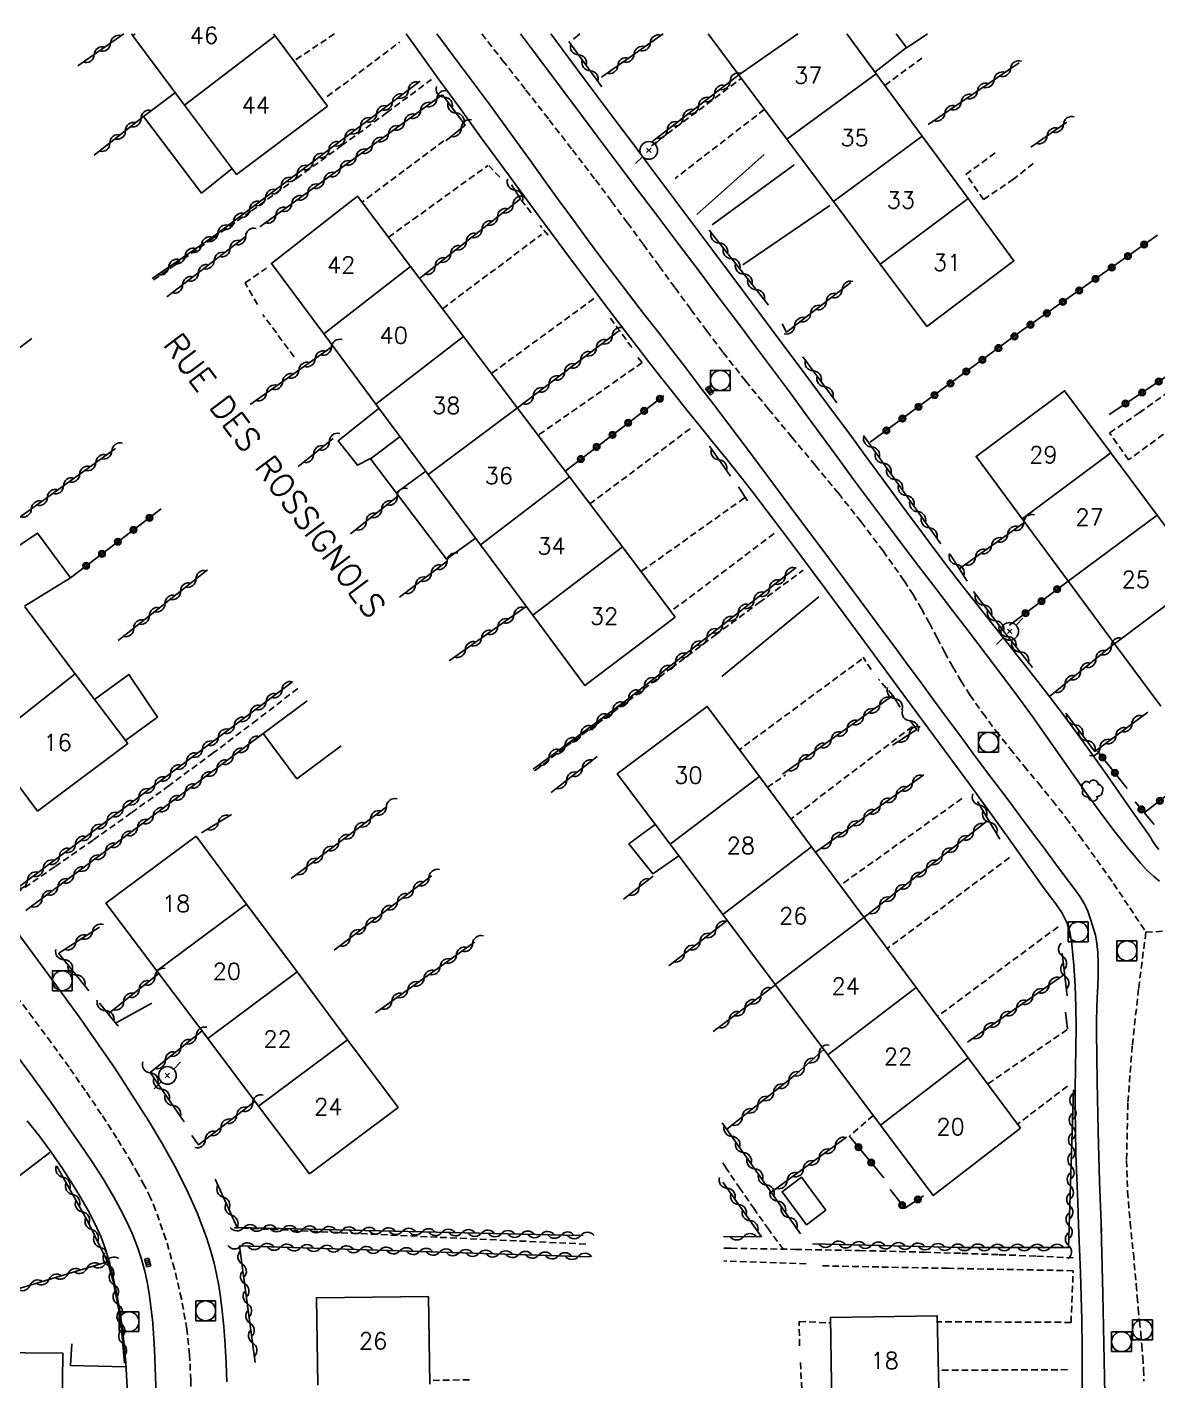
# Model space of a CAD drawing. Header units: millimetres. Extents: x 137000 to 138002, y 152999 to 154002.
# Drawn here: x 137667.8 to 137753.2, y 153898.3 to 154000.5 of the extents above; entities that cross this region are included whole.
import ezdxf
from ezdxf.enums import TextEntityAlignment as Align

# ---------------------------------------------------------------- set-up
doc = ezdxf.new("R2010")
doc.units = ezdxf.units.MM
doc.linetypes.add('DASHED', pattern=[0.75, 0.5, -0.25])
doc.layers.get('0').update_dxf_attribs({"linetype": 'CONTINUOUS'})
for name, color, linetype in [('W0001', 6, 'DASHED'), ('W0014', 7, 'CONTINUOUS'), ('W0017', 7, 'CONTINUOUS'), ('W0070', 7, 'DASHED'), ('W0101', 7, 'CONTINUOUS'), ('W0104', 1, 'CONTINUOUS'), ('W0112', 1, 'DASHED'), ('W0300', 7, 'CONTINUOUS'), ('W0310', 3, 'CONTINUOUS'), ('W0323', 7, 'CONTINUOUS'), ('W0330', 7, 'CONTINUOUS'), ('W0401', 7, 'CONTINUOUS'), ('W0420', 7, 'CONTINUOUS'), ('W0473', 7, 'CONTINUOUS'), ('W0989', 7, 'CONTINUOUS'), ('W0991', 7, 'CONTINUOUS'), ('W1102', 7, 'CONTINUOUS')]:
    doc.layers.add(name, color=color, linetype=linetype)
doc.styles.get("Standard").update_dxf_attribs({"font": 'romans.shx', "width": 0.85})

# ---------------------------------------------------------------- blocks, each defined once
blk = doc.blocks.new('T473')
for p, q in [((-0.166667, 0.166667), (0.166667, -0.166667)), ((-0.166667, -0.166667), (0.166667, 0.166667)), ((0.500001, 0.500001), (1.000002, 1.000002)), ((-1.000002, -1.000002), (-0.500001, -0.500001))]:
    blk.add_line(p, q)
blk.add_ellipse((0, 0), major_axis=(0.471405, 0.471405), ratio=1, start_param=5.4977871438, end_param=11.780972451)
blk = doc.blocks.new('T401')
for p, q in [((-0.3, 0.3), (0, 0.3)), ((-0.3, -0.25), (-0.3, 0.3)), ((-0.3, 0.15), (0, 0.15)), ((-0.3, 0), (0, 0)), ((0, 0.3), (0, -0.25)), ((-0.3, -0.15), (0, -0.15)), ((-0.3, -0.25), (-0.3, -0.3)), ((-0.3, -0.3), (0, -0.3)), ((0, -0.3), (0, -0.25))]:
    blk.add_line(p, q)
blk = doc.blocks.new('T420')
for p, q in [((0.75, 0.75), (-0.75, 0.75)), ((-0.75, 0.75), (-0.75, -0.75)), ((0.75, 0.75), (0.75, -0.75)), ((0.75, -0.75), (-0.75, -0.75))]:
    blk.add_line(p, q)
blk.add_ellipse((0, 0), major_axis=(-0.53, 0.53), ratio=1, start_param=3.926991, end_param=10.210176)
blk = doc.blocks.new('T300')
for p, q in [((-0.8, 0.51), (-0.86, 0.34)), ((-0.86, 0.34), (-0.86, 0.17)), ((-0.86, 0.17), (-0.74, 0.06)), ((-0.69, 0.63), (-0.8, 0.51)), ((-0.8, -0.06), (-0.74, 0.06)), ((-0.74, 0.06), (-0.69, 0.11)), ((-0.57, 0.69), (-0.69, 0.63)), ((-0.46, 0.69), (-0.57, 0.69)), ((-0.29, 0.63), (-0.46, 0.69)), ((-0.29, 0.63), (-0.17, 0.74)), ((-0.23, 0.57), (-0.29, 0.63)), ((-0.17, 0.74), (-0.06, 0.8)), ((-0.06, 0.8), (0.06, 0.8)), ((0.06, 0.8), (0.23, 0.74)), ((0.23, 0.74), (0.34, 0.63)), ((0.34, 0.63), (0.4, 0.51)), ((0.46, 0.46), (0.34, 0.46)), ((0.4, 0.51), (0.4, 0.46)), ((0.57, 0.4), (0.46, 0.46)), ((0.57, 0.4), (0.69, 0.29)), ((0.69, 0.29), (0.74, 0.17)), ((0.74, 0.06), (0.69, -0.17)), ((0.74, 0.17), (0.74, 0.06)), ((-0.8, -0.17), (-0.8, -0.06)), ((-0.8, -0.23), (-0.8, -0.17)), ((-0.74, -0.34), (-0.8, -0.23)), ((-0.69, -0.4), (-0.74, -0.34)), ((-0.51, -0.46), (-0.69, -0.4)), ((-0.4, -0.46), (-0.51, -0.46)), ((-0.4, -0.46), (-0.34, -0.46)), ((-0.34, -0.46), (-0.34, -0.4)), ((-0.34, -0.51), (-0.34, -0.46)), ((-0.29, -0.63), (-0.34, -0.51)), ((-0.17, -0.74), (-0.29, -0.63)), ((-0.06, -0.8), (-0.17, -0.74)), ((0.06, -0.8), (-0.06, -0.8)), ((0.17, -0.74), (0.06, -0.8)), ((0.23, -0.69), (0.17, -0.74)), ((0.29, -0.46), (0.23, -0.46)), ((0.29, -0.63), (0.23, -0.69)), ((0.46, -0.4), (0.29, -0.46)), ((0.34, -0.51), (0.29, -0.63)), ((0.34, -0.51), (0.34, -0.46)), ((0.57, -0.34), (0.46, -0.4)), ((0.63, -0.29), (0.57, -0.34)), ((0.69, -0.17), (0.63, -0.29))]:
    blk.add_line(p, q)
blk = doc.blocks.new('t310o')
at = {"color": 0, "linetype": 'Continuous'}
for centre, start, end in [((-0.5, 0.38), 216.8699, 323.1304), ((0.5, -0.37), 36.8699, 143.1303)]:
    blk.add_arc(centre, 0.625, start, end, dxfattribs=at)
blk = doc.blocks.new('t323o')
at = {"color": 0, "linetype": 'Continuous'}
for radius in [0.25, 0.15]:
    blk.add_circle((0, 0), radius, dxfattribs=at)

msp = doc.modelspace()

# ---------------------------------------------------------------- linework, layer by layer
at = {"layer": 'W0001'}
for points in [[(137702.1, 154000), (137703.68, 153997.99), (137705.44, 153995.75), (137707.2, 153993.5), (137708.95, 153991.24), (137710.69, 153988.97), (137711.91, 153987.35), (137713.11, 153985.72), (137714.31, 153984.09), (137715.5, 153982.46), (137716.7, 153980.82), (137717.9, 153979.19), (137719.11, 153977.57), (137720.33, 153975.95), (137722.03, 153973.79), (137723.77, 153971.66), (137725.53, 153969.54), (137727.29, 153967.43), (137729.04, 153965.31), (137730.76, 153963.15), (137732.42, 153960.96), (137734.01, 153958.7), (137734.68, 153957.66), (137735.31, 153956.59), (137735.91, 153955.5), (137736.49, 153954.4), (137737.07, 153953.3), (137737.67, 153952.21), (137738.3, 153951.14), (137738.97, 153950.09), (137739.94, 153948.71), (137740.95, 153947.36), (137742, 153946.03), (137743.06, 153944.72), (137744.14, 153943.42), (137745.2, 153942.11), (137746.25, 153940.79), (137747.26, 153939.44), (137748.55, 153937.65), (137749.82, 153935.85), (137751.05, 153934.02), (137752.26, 153932.17)], [(137752.26, 153932.17), (137756.34, 153932.41), (137760.41, 153932.77), (137764.46, 153933.24), (137768.5, 153933.83), (137791.49, 153937.46), (137792.05, 153937.47), (137792.61, 153937.53), (137793.16, 153937.62), (137793.71, 153937.72), (137794.26, 153937.83), (137794.81, 153937.91), (137795.37, 153937.97), (137795.93, 153937.97), (137808.73, 153940.39)], [(137752.26, 153932.17), (137751.71, 153927.89), (137751.23, 153923.59), (137750.9, 153919.27), (137750.8, 153914.94), (137750.88, 153912.59), (137751.08, 153910.25), (137751.32, 153907.91), (137751.53, 153905.57), (137751.6, 153904.66), (137751.69, 153903.75), (137751.78, 153902.84), (137751.87, 153901.93), (137751.95, 153901.02), (137752.02, 153900.1), (137752.08, 153899.19), (137752.11, 153898.27)], [(137680.14, 153896.39), (137680.12, 153898.33), (137680.04, 153900.28), (137679.83, 153902.21), (137679.42, 153904.5), (137678.89, 153906.77), (137678.24, 153909.01), (137677.47, 153911.2), (137677.08, 153912.13), (137676.63, 153913.04), (137676.15, 153913.92), (137675.65, 153914.79), (137674.54, 153916.63), (137673.37, 153918.44), (137672.16, 153920.22), (137670.93, 153921.98), (137669.57, 153923.86), (137668.19, 153925.72), (137666.78, 153927.56)]]:
    msp.add_lwpolyline(points, dxfattribs=at)
at = {"layer": 'W0014'}
for points in [[(137696.39, 154000), (137697.34, 153998.67), (137698.87, 153996.55), (137700.41, 153994.43), (137701.94, 153992.32), (137703.49, 153990.21), (137706.22, 153986.51), (137708.96, 153982.82), (137711.72, 153979.14), (137714.51, 153975.49), (137715.5, 153974.22), (137716.5, 153972.96), (137717.51, 153971.7), (137718.53, 153970.45), (137719.54, 153969.2), (137720.55, 153967.94), (137721.56, 153966.68), (137722.55, 153965.41), (137725.32, 153961.78), (137728.05, 153958.12), (137730.77, 153954.44), (137733.48, 153950.76), (137736.25, 153947.01), (137739.02, 153943.24), (137741.76, 153939.46), (137744.46, 153935.65), (137744.95, 153934.98), (137745.46, 153934.32), (137745.94, 153933.62), (137746.31, 153932.86), (137746.55, 153932.08), (137746.68, 153931.28), (137746.75, 153930.48), (137746.82, 153929.68), (137746.92, 153928.12), (137746.97, 153926.56), (137746.99, 153925), (137746.97, 153923.44), (137746.95, 153921.88), (137746.93, 153920.32), (137746.92, 153918.76), (137746.94, 153917.2), (137746.98, 153915.41), (137747.04, 153913.62), (137747.11, 153911.83), (137747.18, 153910.05), (137747.25, 153908.26), (137747.32, 153906.47), (137747.37, 153904.68), (137747.42, 153902.9), (137747.45, 153900.73), (137747.46, 153898.57), (137747.46, 153896.4)], [(137698.72, 154000), (137700.4, 153997.74), (137702.65, 153994.71), (137703.72, 153993.25), (137704.78, 153991.79), (137705.85, 153990.32), (137706.9, 153988.85), (137707.96, 153987.39), (137709.03, 153985.93), (137710.1, 153984.47), (137711.18, 153983.02), (137712.22, 153981.63), (137713.27, 153980.26), (137714.33, 153978.88), (137715.39, 153977.52), (137716.45, 153976.15), (137717.51, 153974.78), (137718.56, 153973.4), (137719.61, 153972.03), (137722.54, 153968.14), (137725.45, 153964.25), (137728.36, 153960.34), (137731.26, 153956.44), (137732.25, 153955.1), (137733.25, 153953.76), (137734.24, 153952.42), (137735.23, 153951.07), (137736.22, 153949.73), (137737.21, 153948.39), (137738.2, 153947.04), (137739.2, 153945.7), (137740.08, 153944.52), (137740.96, 153943.34), (137741.85, 153942.16), (137742.74, 153940.97), (137743.63, 153939.79), (137744.51, 153938.61), (137745.39, 153937.42), (137746.26, 153936.23), (137746.61, 153935.77), (137746.97, 153935.31), (137747.31, 153934.84), (137747.61, 153934.34), (137747.75, 153934.05), (137747.87, 153933.76), (137747.97, 153933.46), (137748.07, 153933.16), (137748.21, 153932.76), (137748.34, 153932.35), (137748.46, 153931.94), (137748.54, 153931.52), (137748.63, 153930.66), (137748.66, 153929.8), (137748.66, 153928.94), (137748.63, 153928.09), (137748.59, 153927.23), (137748.55, 153926.38), (137748.52, 153925.53), (137748.52, 153924.67), (137748.57, 153920.9), (137748.65, 153917.12), (137748.76, 153913.35), (137748.9, 153909.57)], [(137753.29, 153936.04), (137752.86, 153936.39), (137752.33, 153936.87), (137751.85, 153937.39), (137751.39, 153937.94), (137750.94, 153938.48), (137749.85, 153939.85), (137748.8, 153941.25), (137747.77, 153942.66), (137746.76, 153944.09), (137745.76, 153945.52), (137744.76, 153946.96), (137743.75, 153948.38), (137742.71, 153949.79), (137741.46, 153951.47), (137740.2, 153953.14), (137738.93, 153954.8), (137737.66, 153956.46), (137736.39, 153958.12), (137735.12, 153959.79), (137733.86, 153961.45), (137732.6, 153963.12), (137731.39, 153964.74), (137730.19, 153966.36), (137729, 153967.98), (137727.8, 153969.61), (137726.61, 153971.23), (137725.41, 153972.86), (137724.21, 153974.48), (137723.01, 153976.1), (137721.49, 153978.13), (137719.97, 153980.15), (137718.44, 153982.17), (137716.92, 153984.19), (137715.39, 153986.21), (137713.86, 153988.23), (137712.34, 153990.25), (137710.82, 153992.28), (137708.3, 153995.64), (137705.78, 153999), (137705.04, 154000)], [(137753.23, 153938.42), (137753.09, 153938.59), (137752.97, 153938.78), (137752.84, 153938.96), (137752.72, 153939.15), (137752.6, 153939.34), (137752.48, 153939.53), (137752.35, 153939.71), (137750.86, 153941.84), (137749.36, 153943.97), (137747.86, 153946.1), (137746.32, 153948.2), (137745.22, 153949.66), (137744.1, 153951.1), (137742.97, 153952.54), (137741.83, 153953.97), (137740.7, 153955.4), (137739.56, 153956.83), (137738.44, 153958.27), (137737.32, 153959.72), (137736.25, 153961.15), (137735.18, 153962.58), (137734.11, 153964.02), (137733.06, 153965.46), (137732, 153966.9), (137730.94, 153968.34), (137729.89, 153969.78), (137728.82, 153971.21), (137726.51, 153974.32), (137724.19, 153977.43), (137721.87, 153980.54), (137719.55, 153983.64), (137718.35, 153985.25), (137717.14, 153986.86), (137715.94, 153988.47), (137714.73, 153990.08), (137713.53, 153991.69), (137712.32, 153993.29), (137711.12, 153994.9), (137709.92, 153996.51), (137708.17, 153998.85), (137707.31, 154000)], [(137682.84, 153898.22), (137682.79, 153899.62), (137682.72, 153901.01), (137682.63, 153902.4), (137682.48, 153903.79), (137682.37, 153904.65), (137682.24, 153905.5), (137682.08, 153906.35), (137681.88, 153907.2), (137681.61, 153908.16), (137681.31, 153909.12), (137680.97, 153910.06), (137680.6, 153910.99), (137679.79, 153912.77), (137678.91, 153914.51), (137677.96, 153916.22), (137676.97, 153917.9), (137674.4, 153921.9), (137671.69, 153925.79), (137668.89, 153929.62), (137666.07, 153933.43)], [(137666.67, 153923.29), (137668.12, 153921.32), (137669.55, 153919.35), (137670.95, 153917.35), (137671.81, 153916.09), (137672.67, 153914.83), (137673.51, 153913.55), (137674.29, 153912.23), (137674.79, 153911.3), (137675.28, 153910.35), (137675.72, 153909.38), (137676.11, 153908.39), (137676.4, 153907.49), (137676.65, 153906.58), (137676.86, 153905.66), (137677.02, 153904.73), (137677.26, 153902.69), (137677.39, 153900.64), (137677.46, 153898.6), (137677.54, 153896.55)], [(137675.37, 153896.88), (137675.22, 153899.67), (137675.1, 153901.03), (137674.94, 153902.39), (137674.73, 153903.74), (137674.48, 153905.08), (137674.26, 153906.12), (137674.01, 153907.15), (137673.71, 153908.16), (137673.35, 153909.16), (137672.89, 153910.18), (137672.38, 153911.17), (137671.82, 153912.13), (137671.24, 153913.08), (137670.43, 153914.34), (137669.58, 153915.57), (137668.69, 153916.77), (137667.76, 153917.94)], [(137748.89, 153909.94), (137749.01, 153904.88), (137749.11, 153899.83), (137749.2, 153894.77), (137749.28, 153889.72), (137749.34, 153885.26), (137749.38, 153880.8), (137749.41, 153876.34), (137749.43, 153871.88), (137749.43, 153868.26), (137749.49, 153862.97)]]:
    msp.add_lwpolyline(points, dxfattribs=at)
at = {"layer": 'W0017'}
for points in [[(137709.03, 153999.59), (137709.5, 154000)], [(137719.5, 153985.58), (137725.69, 153990.11)], [(137674.45, 153925.31), (137677.18, 153926.83)], [(137669.48, 153915.54), (137665.73, 153912.68)], [(137675.23, 153899.36), (137671.05, 153899.46), (137671.13, 153901.1)]]:
    msp.add_lwpolyline(points, dxfattribs=at)
at = {"layer": 'W0070'}
for points in [[(137677.32, 153981.42), (137678.92, 153982.54), (137681.82, 153984.58), (137684.7, 153986.63), (137688.12, 153989.09), (137691.52, 153991.56), (137694.92, 153994.04), (137698.3, 153996.54)], [(137706.08, 153944.35), (137706.16, 153944.41), (137708.46, 153946.19), (137710.81, 153947.9), (137713.13, 153949.62), (137716.42, 153952.12), (137719.73, 153954.6), (137723.05, 153957.06), (137726.38, 153959.51)], [(137688.2, 153950.57), (137685.13, 153948.21), (137681.82, 153945.71), (137678.49, 153943.25), (137675.63, 153941.18), (137672.75, 153939.13), (137669.85, 153937.11), (137666.94, 153935.12)], [(137724.88, 153908.22), (137723.78, 153909.73), (137722.69, 153911.26), (137721.62, 153912.8), (137720.57, 153914.35), (137720.3, 153914.77)], [(137709.96, 153908.63), (137683.44, 153909.86)], [(137720.38, 153908.31), (137720.91, 153908.31), (137725.78, 153908.23), (137730.64, 153908.14), (137735.51, 153908.02), (137738.35, 153907.93), (137741.19, 153907.83), (137744.03, 153907.72), (137746.87, 153907.59)]]:
    msp.add_lwpolyline(points, dxfattribs=at)
at = {"layer": 'W0101'}
for points in [[(137675.64, 154000), (137675.74, 153999.86)], [(137675.74, 153999.86), (137679.66, 153994.62)], [(137686.49, 153999.85), (137686.38, 154000)], [(137690.46, 153994.55), (137686.49, 153999.85)], [(137721.62, 153996.75), (137719.19, 154000)], [(137729.67, 154000), (137731.89, 153996.98)], [(137725.15, 153992.04), (137721.62, 153996.75)], [(137731.89, 153996.98), (137735.36, 153992.27)], [(137679.66, 153994.62), (137683.58, 153989.38), (137690.46, 153994.55)], [(137728.68, 153987.33), (137725.15, 153992.04)], [(137735.36, 153992.27), (137738.83, 153987.56)], [(137696.72, 153982.44), (137692.72, 153987.74), (137686.22, 153982.67), (137690.17, 153977.36)], [(137738.83, 153987.56), (137742.3, 153982.86), (137735.73, 153977.91)], [(137732.2, 153982.62), (137728.68, 153987.33)], [(137700.72, 153977.15), (137696.72, 153982.44)], [(137735.73, 153977.91), (137732.2, 153982.62)], [(137690.17, 153977.36), (137694.11, 153972.05)], [(137704.72, 153971.85), (137700.72, 153977.15)], [(137742.93, 153963.38), (137739.44, 153968.1), (137746.12, 153973.05), (137749.62, 153968.36)], [(137694.11, 153972.05), (137698.06, 153966.73)], [(137708.72, 153966.56), (137704.72, 153971.85)], [(137749.62, 153968.36), (137753.12, 153963.66)], [(137698.06, 153966.73), (137702, 153961.42)], [(137712.72, 153961.26), (137708.72, 153966.56)], [(137746.41, 153958.66), (137742.93, 153963.38)], [(137753.12, 153963.66), (137756.62, 153958.97)], [(137702, 153961.42), (137705.95, 153956.1)], [(137716.72, 153955.97), (137712.72, 153961.26)], [(137749.9, 153953.95), (137746.41, 153958.66)], [(137667.59, 153956.74), (137671.39, 153951.69)], [(137705.95, 153956.1), (137709.89, 153950.79), (137716.72, 153955.97)], [(137753.39, 153949.23), (137749.9, 153953.95)], [(137671.39, 153951.69), (137675.36, 153946.41), (137668.55, 153941.31)], [(137723.07, 153943.92), (137719.13, 153949.22), (137712.34, 153944.14), (137716.32, 153938.83)], [(137668.55, 153941.31), (137664.72, 153946.41)], [(137727.01, 153938.61), (137723.07, 153943.92)], [(137677.56, 153929.25), (137673.72, 153934.36), (137680.53, 153939.42), (137684.34, 153934.3)], [(137716.32, 153938.83), (137720.3, 153933.52)], [(137730.96, 153933.3), (137727.01, 153938.61)], [(137684.34, 153934.3), (137688.15, 153929.18)], [(137720.3, 153933.52), (137724.27, 153928.22)], [(137734.9, 153927.99), (137730.96, 153933.3)], [(137681.41, 153924.15), (137677.56, 153929.25)], [(137688.15, 153929.18), (137691.97, 153924.06)], [(137724.27, 153928.22), (137728.25, 153922.91)], [(137738.85, 153922.69), (137734.9, 153927.99)], [(137685.25, 153919.04), (137681.41, 153924.15)], [(137691.97, 153924.06), (137695.78, 153918.94), (137689.1, 153913.94)], [(137728.25, 153922.91), (137732.23, 153917.6)], [(137742.79, 153917.38), (137738.85, 153922.69)], [(137689.1, 153913.94), (137685.25, 153919.04)], [(137732.23, 153917.6), (137736.2, 153912.3), (137742.79, 153917.38)], [(137689.72, 153897.97), (137689.61, 153904.58), (137698.08, 153904.67), (137698.17, 153898.06)], [(137736.64, 153896.6), (137736.51, 153903.22), (137728.44, 153903.08), (137728.55, 153896.47)], [(137670.39, 153894.09), (137670.46, 153900.4), (137661.93, 153900.48), (137661.87, 153894.17)]]:
    msp.add_lwpolyline(points, dxfattribs=at)
at = {"layer": 'W0104'}
for points in [[(137731.8, 153997.11), (137734.18, 153998.98), (137734.24, 153998.98), (137735.78, 154000)], [(137733.39, 154000), (137734.18, 153998.98)], [(137683.25, 153989.82), (137680.94, 153987.98), (137676.55, 153993.75), (137678.96, 153995.56)], [(137701.62, 153961.93), (137699.44, 153960.33), (137693.69, 153967.91), (137693.69, 153967.94), (137692.71, 153967.44), (137691.25, 153969.26), (137694.35, 153971.73)], [(137693.69, 153967.91), (137695.93, 153969.6)], [(137695.64, 153965.35), (137697.87, 153966.98)], [(137665.12, 153960.02), (137668.55, 153962.31), (137671.03, 153958.92), (137667.56, 153956.78)], [(137672.85, 153949.75), (137675.45, 153951.63), (137677.61, 153948.42), (137675.19, 153946.64)], [(137688.91, 153949.64), (137685.6, 153947.17), (137688.14, 153943.76), (137691.49, 153946.25)], [(137715.21, 153940.31), (137713.21, 153938.84), (137715.03, 153936.58), (137716.99, 153937.93)]]:
    msp.add_lwpolyline(points, dxfattribs=at)
msp.add_lwpolyline([(137728.09, 153911.18), (137726.24, 153913.67), (137724.78, 153912.58), (137726.63, 153910.09)], close=True, dxfattribs=at)
at = {"layer": 'W0112'}
for points in [[(137690.98, 154000), (137687.91, 153997.95)], [(137690.43, 153995.26), (137695.91, 153999.38)], [(137732.54, 153996.11), (137735.34, 153998.17)], [(137714.91, 153991.55), (137721.71, 153996.64)], [(137723.46, 153994.3), (137716.72, 153989.09)], [(137699.23, 153991.92), (137693.06, 153987.29)], [(137743.76, 153990.21), (137742.28, 153989.04), (137740.01, 153987.49), (137738.67, 153989.38), (137740.92, 153991.03)], [(137695.06, 153984.64), (137702.56, 153990.06)], [(137703.47, 153989.17), (137702.64, 153990.05)], [(137705.84, 153986.48), (137704.97, 153987.62)], [(137707.11, 153984.8), (137706.51, 153985.52)], [(137699.13, 153979.25), (137706.61, 153984.84)], [(137685.16, 153979.57), (137684.23, 153981.2), (137685.84, 153982.31)], [(137710.56, 153980.01), (137702.83, 153974.35)], [(137687.93, 153975.61), (137685.56, 153978.8)], [(137713.44, 153976.31), (137711.77, 153978.6)], [(137714.22, 153975.18), (137706.36, 153969.69)], [(137714.22, 153975.18), (137713.84, 153975.63)], [(137755.4, 153971.11), (137750.95, 153967.83), (137749.52, 153969.87), (137751.76, 153971.38), (137753.85, 153972.88)], [(137717.85, 153970.19), (137710.27, 153964.51)], [(137721.94, 153964.96), (137714.12, 153959.4)], [(137724.18, 153962.27), (137716.39, 153956.4)], [(137730.8, 153952.79), (137721.56, 153945.95)], [(137731.52, 153952), (137730.9, 153952.93)], [(137733.15, 153950.04), (137732.06, 153951.28)], [(137734.63, 153947.71), (137725.45, 153940.72)], [(137723.67, 153943.11), (137725.05, 153944.05)], [(137738.37, 153942.27), (137729.17, 153935.71)], [(137741.95, 153937.81), (137732.72, 153930.93)], [(137745.63, 153932.59), (137736.52, 153925.82)], [(137746.32, 153924.82), (137740.31, 153920.72)], [(137746.34, 153920.56), (137742.57, 153917.68)], [(137731.67, 153918.34), (137729.9, 153916.82)], [(137726.6, 153907.14), (137720.39, 153907.36)], [(137746.77, 153906.62), (137737.33, 153906.8), (137727.72, 153906.99)], [(137746.61, 153902.72), (137746.77, 153906.62)], [(137726.1, 153900.95), (137726.08, 153902.78), (137728.44, 153902.68)], [(137746.61, 153902.72), (137736.52, 153902.77)], [(137726.4, 153895.45), (137726.16, 153899.82)], [(137746.35, 153899.15), (137736.59, 153899.1)], [(137701.17, 153898.39), (137698.17, 153898.33)]]:
    msp.add_lwpolyline(points, dxfattribs=at)
at = {"layer": 'W0300'}
for points in [[(137723.43, 153990.89), (137718.34, 153986.36)], [(137720.23, 153951.47), (137727.56, 153957.49)]]:
    msp.add_lwpolyline(points, dxfattribs=at)
at = {"layer": 'W0310'}
for points in [[(137675.08, 154000), (137671.6, 153997.58)], [(137715.8, 154000), (137711.14, 153996.74)], [(137711.17, 153995.99), (137708.69, 153999.41)], [(137742.68, 153997.81), (137735.83, 153993.16)], [(137721.51, 153996.91), (137714.93, 153991.83)], [(137677.22, 153981.54), (137681.77, 153984.64), (137697.46, 153996.43)], [(137699.11, 153995.4), (137688.06, 153987.4), (137685.33, 153985.43)], [(137699.39, 153991.93), (137700.84, 153993.1), (137699.14, 153995.4)], [(137676.55, 153993.75), (137672.83, 153990.83)], [(137746.28, 153993.32), (137743.57, 153991.45)], [(137704.34, 153988.6), (137705.04, 153987.55), (137697.4, 153981.54)], [(137684.31, 153984.73), (137678.32, 153980.14)], [(137723.77, 153979.51), (137719.27, 153985.18)], [(137729.99, 153981.22), (137725.11, 153977.48), (137724.79, 153978.1)], [(137712.42, 153977.55), (137704.79, 153971.76)], [(137690.86, 153976.42), (137684.61, 153972.02)], [(137728.92, 153972.15), (137726.36, 153975.61)], [(137690.89, 153969.45), (137688.24, 153967.34)], [(137736.78, 153961.49), (137730.93, 153969.67)], [(137674.43, 153968.7), (137666.86, 153963.25)], [(137720.88, 153966.61), (137719.31, 153968.88)], [(137695.8, 153965.13), (137692.2, 153962.24)], [(137722.17, 153964.75), (137721.5, 153965.8)], [(137738.17, 153959.6), (137743.11, 153963.14)], [(137695.9, 153957.46), (137699.49, 153960.19)], [(137738.77, 153958.67), (137737.49, 153960.69)], [(137681.39, 153959.53), (137674.64, 153954.2)], [(137705.98, 153944.48), (137713.04, 153949.7), (137725.84, 153959.71)], [(137743.71, 153952.17), (137741.5, 153954.91), (137739.25, 153957.89)], [(137705.46, 153956.77), (137699.63, 153952.66)], [(137749.89, 153953.96), (137744.98, 153949.98)], [(137666.6, 153935.2), (137678.94, 153944.44), (137687.82, 153951.08)], [(137733.71, 153949.17), (137733.15, 153950.04), (137724.82, 153944.1)], [(137746.22, 153948.71), (137748.41, 153945.83), (137752.42, 153948.8)], [(137733.13, 153946.29), (137734.96, 153947.49), (137734.44, 153948.18)], [(137685.6, 153947.17), (137667.68, 153933.81)], [(137707.34, 153942.72), (137710.83, 153945.44)], [(137735.49, 153944.05), (137727.3, 153938.23)], [(137694.92, 153941.65), (137687.7, 153936.23)], [(137741.23, 153939.19), (137739.55, 153942.04)], [(137680.93, 153939.67), (137683.19, 153941.05)], [(137740.23, 153940.53), (137730.97, 153933.29)], [(137690.96, 153930.83), (137698.3, 153936.43)], [(137715.04, 153936.4), (137712.8, 153934.68)], [(137670.17, 153930.6), (137673.24, 153932.55)], [(137720.64, 153933.06), (137716.22, 153929.64)], [(137701.55, 153931.42), (137694.08, 153926.1)], [(137670.14, 153930.6), (137672.43, 153927.76)], [(137746.31, 153927.37), (137745.95, 153930.6)], [(137673.89, 153926.01), (137677.72, 153929.05)], [(137719.59, 153924.67), (137724.29, 153928.2)], [(137746.13, 153929.01), (137738.79, 153923.88)], [(137674.63, 153925.08), (137673.24, 153926.83)], [(137746.2, 153926.14), (137746.34, 153924.89)], [(137679.63, 153917.86), (137677.05, 153921.59), (137680.98, 153924.72)], [(137727.95, 153923.31), (137725.73, 153921.35), (137720.6, 153917.3)], [(137727.07, 153908.64), (137738.32, 153908.38), (137746.42, 153908.37), (137746.8, 153920.28)], [(137684.98, 153919.41), (137680.7, 153916.13), (137680.21, 153916.82)], [(137720.26, 153917.79), (137726.18, 153909.41)], [(137729.66, 153916.71), (137723.96, 153912.55)], [(137675.11, 153899.64), (137674.82, 153903), (137674.27, 153905.83), (137673.85, 153907.24), (137672.38, 153910.29), (137670.01, 153914.51)], [(137681.96, 153913.54), (137683.62, 153909.87), (137708.36, 153909.3), (137709.75, 153909.28)], [(137723.23, 153909.17), (137720.32, 153913.31)], [(137720.37, 153909.2), (137723.23, 153909.17)], [(137710.26, 153907.68), (137683.81, 153908.5), (137685, 153899.68)], [(137673.83, 153907.28), (137667.23, 153905.3), (137662.15, 153903.78), (137647.94, 153899.25)]]:
    msp.add_lwpolyline(points, dxfattribs=at)
at = {"layer": 'W0323'}
for points in [[(137753.13, 153984.79), (137742.98, 153977.64), (137731.45, 153969.17)], [(137758.51, 153977.26), (137749.48, 153971.25)], [(137647.63, 153961.96), (137660.83, 153971.51), (137668.11, 153977)], [(137715.85, 153972.67), (137708.39, 153966.99)], [(137671.03, 153958.92), (137677.89, 153964.14)], [(137741.97, 153955.36), (137746.39, 153958.69)], [(137750.86, 153943.03), (137748.6, 153945.85)], [(137756.71, 153944.74), (137752.14, 153941.18)], [(137752.88, 153940.3), (137751.44, 153942.02)], [(137732.46, 153913.63), (137729.84, 153916.8)], [(137735.46, 153912.28), (137734.05, 153911.33), (137732.94, 153912.74)]]:
    msp.add_lwpolyline(points, dxfattribs=at)
at = {"layer": 'W0330'}
msp.add_lwpolyline([(137728.39, 153987.03), (137721.81, 153982.55)], dxfattribs=at)
at = {"layer": 'W1102'}
for points in [[(137675.93, 154000), (137675.74, 153999.86)], [(137686.49, 153999.85), (137679.66, 153994.62)], [(137725.97, 154000), (137721.51, 153996.91)], [(137725.15, 153992.04), (137731.89, 153996.98)], [(137728.68, 153987.33), (137735.36, 153992.27)], [(137732.2, 153982.62), (137738.83, 153987.56)], [(137690.17, 153977.36), (137696.72, 153982.44)], [(137700.72, 153977.15), (137694.11, 153972.05)], [(137698.06, 153966.73), (137704.79, 153971.76)], [(137742.93, 153963.38), (137749.62, 153968.36)], [(137708.72, 153966.56), (137702, 153961.42)], [(137753.12, 153963.66), (137746.39, 153958.69)], [(137705.95, 153956.1), (137712.72, 153961.26)], [(137749.9, 153953.95), (137756.62, 153958.97)], [(137664.72, 153946.41), (137671.39, 153951.69)], [(137716.32, 153938.83), (137723.07, 153943.92)], [(137720.3, 153933.52), (137727.01, 153938.61)], [(137677.56, 153929.25), (137684.34, 153934.3)], [(137724.27, 153928.22), (137730.97, 153933.29)], [(137688.15, 153929.18), (137681.41, 153924.15)], [(137734.9, 153927.99), (137728.25, 153922.91)], [(137685.25, 153919.04), (137691.97, 153924.06)], [(137732.23, 153917.6), (137738.85, 153922.69)]]:
    msp.add_lwpolyline(points, dxfattribs=at)

# ---------------------------------------------------------------- block references
at = {"layer": 'W0300'}
msp.add_blockref('T300', (137748.28, 153942.86), dxfattribs=at)
at = {"layer": 'W0310'}
for p, rotation in [((137674.06, 153999.29), 214.8100212852338), ((137714.83, 153999.32), 214.9383913110306), ((137672.83, 153998.43), 214.8100212852338), ((137709.41, 153998.42), 125.9146494016172), ((137713.6, 153998.46), 214.9383913110306), ((137710.29, 153997.21), 125.9146494016172), ((137712.37, 153997.6), 214.9383913110306), ((137742.03, 153997.37), 214.1255913322651), ((137720.86, 153996.42), 217.6766328964278), ((137740.79, 153996.53), 214.1255913322651), ((137695.36, 153994.85), 36.89734010861275), ((137696.56, 153995.75), 36.89734010861275), ((137698.7, 153995.1), 215.8945908197333), ((137699.27, 153995.22), 126.416643093369), ((137719.68, 153995.5), 217.6766328964278), ((137738.31, 153994.85), 214.1255913322651), ((137739.55, 153995.69), 214.1255913322651), ((137694.16, 153993.95), 36.89734010861275), ((137697.48, 153994.22), 215.8945908197333), ((137700.16, 153994.02), 126.416643093369), ((137718.49, 153994.58), 217.6766328964278), ((137737.07, 153994.01), 214.1255913322651), ((137676.37, 153993.61), 218.0785833416971), ((137692.96, 153993.05), 36.89734010861275), ((137696.27, 153993.34), 215.8945908197333), ((137700.56, 153992.87), 38.9533587301963), ((137716.12, 153992.75), 217.6766328964278), ((137717.3, 153993.67), 217.6766328964278), ((137746.03, 153993.16), 214.6235556135847), ((137674.01, 153991.76), 218.0785833416971), ((137675.19, 153992.68), 218.0785833416971), ((137691.77, 153992.15), 36.89734010861275), ((137695.05, 153992.46), 215.8945908197333), ((137744.8, 153992.3), 214.6235556135847), ((137690.57, 153991.25), 36.89734010861275), ((137693.84, 153991.58), 215.8945908197333), ((137689.37, 153990.35), 36.89734010861275), ((137691.41, 153989.82), 215.8945908197333), ((137692.62, 153990.7), 215.8945908197333), ((137688.17, 153989.45), 36.89734010861275), ((137690.19, 153988.94), 215.8945908197333), ((137686.97, 153988.54), 36.89734010861275), ((137688.98, 153988.06), 215.8945908197333), ((137704.61, 153988.2), 303.6900675256122), ((137684.57, 153986.74), 36.89734010861275), ((137685.77, 153987.64), 36.89734010861275), ((137687.76, 153987.19), 215.6997867350439), ((137704.47, 153987.11), 218.2409801877809), ((137683.37, 153985.84), 36.89734010861275), ((137686.54, 153986.31), 215.6997867350439), ((137703.29, 153986.18), 218.2409801877809), ((137682.17, 153984.94), 36.89734010861275), ((137684.27, 153984.7), 217.4883458913832), ((137702.12, 153985.25), 218.2409801877809), ((137680.94, 153984.08), 34.27667086561843), ((137683.08, 153983.79), 217.4883458913832), ((137700.94, 153984.32), 218.2409801877809), ((137720.04, 153984.21), 128.4358237342486), ((137679.7, 153983.23), 34.27667086561843), ((137681.89, 153982.88), 217.4883458913832), ((137699.76, 153983.39), 218.2409801877809), ((137720.97, 153983.04), 128.4358237342486), ((137678.46, 153982.39), 34.27667086561843), ((137680.7, 153981.96), 217.4883458913832), ((137698.58, 153982.47), 218.2409801877809), ((137721.9, 153981.86), 128.4358237342486), ((137679.51, 153981.05), 217.4883458913832), ((137722.83, 153980.69), 128.4358237342486), ((137729.32, 153980.7), 217.4497908663856), ((137728.13, 153979.79), 217.4497908663856), ((137726.93, 153978.88), 217.4497908663856), ((137725.74, 153977.97), 217.4497908663856), ((137711.96, 153977.21), 217.2384542067654), ((137689.52, 153975.47), 215.1085227116513), ((137690.74, 153976.34), 215.1085227116513), ((137709.57, 153975.39), 217.2384542067654), ((137710.76, 153976.3), 217.2384542067654), ((137688.29, 153974.61), 215.1085227116513), ((137708.37, 153974.48), 217.2384542067654), ((137727.14, 153974.56), 126.4687699868458), ((137687.06, 153973.75), 215.1085227116513), ((137707.18, 153973.57), 217.2384542067654), ((137728.03, 153973.35), 126.4687699868458), ((137685.84, 153972.89), 215.1085227116513), ((137705.99, 153972.67), 217.2384542067654), ((137674.16, 153968.51), 215.7332343250353), ((137689.41, 153968.28), 218.5208024450526), ((137690.59, 153969.21), 218.5208024450526), ((137731.55, 153968.81), 125.5171452321625), ((137672.95, 153967.63), 215.7332343250353), ((137720.02, 153967.84), 124.6754439417086), ((137732.42, 153967.59), 125.5171452321625), ((137671.73, 153966.76), 215.7332343250353), ((137733.29, 153966.37), 125.5171452321625), ((137670.51, 153965.88), 215.7332343250353), ((137734.16, 153965.15), 125.5171452321625), ((137669.29, 153965), 215.7332343250353), ((137695.71, 153965.06), 218.7630650435504), ((137668.08, 153964.13), 215.7332343250353), ((137693.37, 153963.18), 218.7630650435504), ((137694.54, 153964.12), 218.7630650435504), ((137735.03, 153963.93), 125.5171452321625), ((137735.9, 153962.71), 125.5171452321625), ((137741.83, 153962.22), 35.63430530835407), ((137743.05, 153963.1), 35.63430530835407), ((137740.61, 153961.35), 35.63430530835407), ((137699.49, 153960.18), 37.20508857299992), ((137737.97, 153959.93), 122.2894879896673), ((137739.39, 153960.48), 35.63430530835407), ((137698.29, 153959.28), 37.20508857299992), ((137725.03, 153959.07), 38.00949868632124), ((137680.52, 153958.85), 218.3358082830983), ((137697.1, 153958.37), 37.20508857299992), ((137723.84, 153958.15), 38.00949868632124), ((137678.17, 153956.99), 218.3358082830983), ((137679.35, 153957.92), 218.3358082830983), ((137722.66, 153957.23), 38.00949868632124), ((137740, 153956.89), 127.0202879797613), ((137676.99, 153956.06), 218.3358082830983), ((137704.53, 153956.12), 215.1519126761866), ((137721.48, 153956.3), 38.00949868632124), ((137675.82, 153955.13), 218.3358082830983), ((137703.31, 153955.25), 215.1519126761866), ((137720.3, 153955.38), 38.00949868632124), ((137740.91, 153955.69), 127.0202879797613), ((137702.08, 153954.39), 215.1519126761866), ((137719.12, 153954.46), 38.00949868632124), ((137741.82, 153954.5), 128.9801487310288), ((137700.86, 153953.52), 215.1519126761866), ((137717.93, 153953.53), 38.00949868632124), ((137742.77, 153953.34), 128.9801487310288), ((137749.65, 153953.76), 219.0406513116963), ((137716.75, 153952.61), 38.00949868632124), ((137747.32, 153951.87), 219.0406513116963), ((137748.48, 153952.81), 219.0406513116963), ((137715.57, 153951.68), 38.00949868632124), ((137746.15, 153950.92), 219.0406513116963), ((137687.02, 153950.48), 36.80100852088299), ((137713.21, 153949.84), 38.00949868632124), ((137714.39, 153950.76), 38.00949868632124), ((137733.3, 153949.81), 122.9518003554044), ((137685.82, 153949.58), 36.80100852088299), ((137712, 153948.94), 36.49876644930391), ((137732.15, 153949.32), 215.4725526983809), ((137684.62, 153948.69), 36.80100852088299), ((137710.8, 153948.05), 36.49876644930391), ((137730.93, 153948.45), 215.4725526983809), ((137734.47, 153948.14), 126.6834406298206), ((137746.89, 153947.83), 307.2524540024273), ((137751.21, 153947.91), 36.58255913435354), ((137682.21, 153946.89), 36.80100852088299), ((137683.42, 153947.79), 36.80100852088299), ((137709.59, 153947.16), 36.49876644930391), ((137729.71, 153947.58), 215.4725526983809), ((137734.38, 153947.11), 33.36262505616222), ((137747.8, 153946.64), 307.2524540024273), ((137750.01, 153947.01), 36.58255913435354), ((137681.01, 153945.99), 36.80100852088299), ((137684.51, 153946.36), 216.7084582006302), ((137708.39, 153946.26), 36.49876644930391), ((137727.26, 153945.84), 215.4725526983809), ((137728.49, 153946.71), 215.4725526983809), ((137748.8, 153946.12), 36.58255913435354), ((137679.81, 153945.09), 36.80100852088299), ((137683.31, 153945.46), 216.7084582006302), ((137707.18, 153945.37), 36.49876644930391), ((137726.04, 153944.97), 215.4725526983809), ((137678.61, 153944.19), 36.81859932447788), ((137682.11, 153944.57), 216.7084582006302), ((137709.71, 153944.56), 38.02793518202233), ((137677.41, 153943.29), 36.81859932447788), ((137679.7, 153942.77), 216.7084582006302), ((137680.91, 153943.67), 216.7084582006302), ((137708.52, 153943.64), 38.02793518202233), ((137734.63, 153943.44), 215.3798678043147), ((137676.21, 153942.39), 36.81859932447788), ((137678.5, 153941.88), 216.7084582006302), ((137732.19, 153941.7), 215.3798678043147), ((137733.41, 153942.57), 215.3798678043147), ((137739.71, 153941.77), 120.5155626641636), ((137675.01, 153941.5), 36.81859932447788), ((137677.3, 153940.98), 216.7084582006302), ((137693.7, 153940.74), 216.8775714875441), ((137694.9, 153941.64), 216.8775714875441), ((137730.97, 153940.83), 215.3798678043147), ((137740.47, 153940.48), 120.5155626641636), ((137672.61, 153939.7), 36.81859932447788), ((137673.81, 153940.6), 36.81859932447788), ((137676.1, 153940.08), 216.7084582006302), ((137682.21, 153940.45), 31.3415254286787), ((137692.5, 153939.84), 216.8775714875441), ((137729.74, 153939.97), 215.3798678043147), ((137739.24, 153939.76), 218.0417022286367), ((137671.41, 153938.8), 36.81859932447788), ((137674.89, 153939.19), 216.7084582006302), ((137691.3, 153938.94), 216.8775714875441), ((137728.52, 153939.1), 215.3798678043147), ((137738.06, 153938.84), 218.0417022286367), ((137670.21, 153937.9), 36.81859932447788), ((137673.69, 153938.29), 216.7084582006302), ((137690.1, 153938.04), 216.8775714875441), ((137736.87, 153937.91), 218.0417022286367), ((137669, 153937), 36.81859932447788), ((137672.49, 153937.39), 216.7084582006302), ((137688.9, 153937.14), 216.8775714875441), ((137735.69, 153936.99), 218.0417022286367), ((137667.8, 153936.1), 36.81859932447788), ((137670.08, 153935.6), 216.7084582006302), ((137671.29, 153936.5), 216.7084582006302), ((137698.12, 153936.29), 37.31457437930368), ((137713.99, 153935.59), 217.6100339581364), ((137734.51, 153936.06), 218.0417022286367), ((137668.88, 153934.7), 216.7084582006302), ((137696.93, 153935.38), 37.31457437930368), ((137733.33, 153935.14), 218.0417022286367), ((137694.54, 153933.56), 37.31457437930368), ((137695.74, 153934.47), 37.31457437930368), ((137732.15, 153934.21), 218.0417022286367), ((137693.35, 153932.65), 37.31457437930368), ((137672.7, 153932.21), 32.30087455602134), ((137692.16, 153931.74), 37.31457437930368), ((137718.59, 153931.47), 217.6851584609621), ((137719.78, 153932.39), 217.6851584609621), ((137671.44, 153931.4), 32.30087455602134), ((137700.18, 153930.45), 215.45612881709), ((137701.41, 153931.32), 215.45612881709), ((137717.4, 153930.56), 217.6851584609621), ((137745.98, 153930.35), 96.29923973048037), ((137670.55, 153930.1), 308.8411544267655), ((137698.96, 153929.58), 215.45612881709), ((137671.49, 153928.93), 308.8411544267655), ((137677.42, 153928.81), 38.41805534517239), ((137697.74, 153928.71), 215.45612881709), ((137746.14, 153928.86), 96.29923973048037), ((137676.24, 153927.88), 38.41805534517239), ((137696.52, 153927.84), 215.45612881709), ((137723.19, 153927.37), 36.85557847442998), ((137744.94, 153928.18), 214.9316873363946), ((137673.69, 153926.26), 128.4229174536044), ((137675.07, 153926.94), 38.41805534517239), ((137695.3, 153926.97), 215.45612881709), ((137721.99, 153926.47), 36.85557847442998), ((137742.48, 153926.46), 214.9316873363946), ((137743.71, 153927.32), 214.9316873363946), ((137720.79, 153925.57), 36.85557847442998), ((137741.25, 153925.6), 214.9316873363946), ((137680.55, 153924.37), 38.55297306245302), ((137740.02, 153924.74), 214.9316873363946), ((137679.37, 153923.44), 38.55297306245302), ((137678.2, 153922.5), 38.55297306245302), ((137727.58, 153922.99), 221.4330370072302), ((137677.07, 153921.56), 124.7007549957762), ((137726.46, 153921.99), 221.4330370072302), ((137677.92, 153920.33), 124.7007549957762), ((137725.31, 153921.02), 218.2908887123818), ((137678.77, 153919.1), 124.7007549957762), ((137684.79, 153919.27), 217.4649362766696), ((137722.96, 153919.16), 218.2908887123818), ((137724.14, 153920.09), 218.2908887123818), ((137746.76, 153919.01), 88.1540942784154), ((137683.6, 153918.36), 217.4649362766696), ((137721.78, 153918.23), 218.2908887123818), ((137682.41, 153917.45), 217.4649362766696), ((137746.71, 153917.51), 88.1540942784154), ((137681.22, 153916.53), 217.4649362766696), ((137720.99, 153916.76), 305.24438053014), ((137746.66, 153916.01), 88.1540942784154), ((137721.86, 153915.54), 305.24438053014), ((137727.6, 153915.2), 216.107991709389), ((137728.81, 153916.09), 216.107991709389), ((137722.72, 153914.31), 305.24438053014), ((137726.39, 153914.32), 216.107991709389), ((137746.61, 153914.52), 88.1540942784154), ((137670.48, 153913.68), 119.3228828527318), ((137723.59, 153913.09), 305.24438053014), ((137725.17, 153913.43), 216.107991709389), ((137746.56, 153913.02), 88.1540942784154), ((137671.21, 153912.37), 119.3228828527318), ((137682.58, 153912.17), 294.3626975888372), ((137720.64, 153912.85), 125.1902132324375), ((137724.45, 153911.86), 305.24438053014), ((137671.95, 153911.06), 119.3228828527318), ((137683.2, 153910.81), 294.3626975888372), ((137721.5, 153911.62), 125.1902132324375), ((137746.52, 153911.52), 88.1540942784154), ((137722.37, 153910.4), 125.1902132324375), ((137725.32, 153910.64), 305.24438053014), ((137746.47, 153910.02), 88.1540942784154), ((137672.65, 153909.73), 115.7709031124643), ((137684.1, 153909.86), 358.6613190663268), ((137685.6, 153909.83), 358.6613190663268), ((137687.1, 153909.79), 358.6613190663268), ((137688.6, 153909.76), 358.6613190663268), ((137690.09, 153909.72), 358.6613190663268), ((137691.59, 153909.69), 358.6613190663268), ((137693.09, 153909.65), 358.6613190663268), ((137694.59, 153909.62), 358.6613190663268), ((137696.09, 153909.58), 358.6613190663268), ((137697.59, 153909.55), 358.6613190663268), ((137699.09, 153909.51), 358.6613190663268), ((137700.59, 153909.48), 358.6613190663268), ((137673.3, 153908.38), 115.7709031124643), ((137683.92, 153908.5), 178.2231060214972), ((137685.41, 153908.45), 178.2231060214972), ((137702.09, 153909.44), 358.6613190663268), ((137703.59, 153909.41), 358.6613190663268), ((137705.09, 153909.37), 358.6613190663268), ((137706.59, 153909.34), 358.6613190663268), ((137708.09, 153909.3), 358.6613190663268), ((137709.59, 153909.28), 359.5301204356917), ((137721.87, 153909.18), 359.5301204362632), ((137728.57, 153908.61), 358.6462472300771), ((137730.07, 153908.57), 358.6462472300771), ((137731.57, 153908.54), 358.6462472300771), ((137733.07, 153908.5), 358.6462472300771), ((137734.57, 153908.46), 358.6462472300771), ((137746.42, 153908.52), 88.1540942784154), ((137673.72, 153907.25), 196.7398355030019), ((137673.92, 153907.02), 106.5984634875291), ((137684, 153907.12), 277.6810436600614), ((137686.91, 153908.4), 178.2231060214972), ((137688.41, 153908.36), 178.2231060214972), ((137689.91, 153908.31), 178.2231060214972), ((137691.41, 153908.27), 178.2231060214972), ((137692.91, 153908.22), 178.2231060214972), ((137694.41, 153908.17), 178.2231060214972), ((137695.91, 153908.13), 178.2231060214972), ((137697.41, 153908.08), 178.2231060214972), ((137698.91, 153908.03), 178.2231060214972), ((137700.41, 153907.99), 178.2231060214972), ((137701.91, 153907.94), 178.2231060214972), ((137703.41, 153907.89), 178.2231060214972), ((137704.91, 153907.85), 178.2231060214972), ((137706.4, 153907.8), 178.2231060214972), ((137707.9, 153907.75), 178.2231060214972), ((137709.4, 153907.71), 178.2231060214972), ((137736.07, 153908.43), 358.6462472300771), ((137737.57, 153908.39), 358.6462472300771), ((137739.06, 153908.38), 359.9504300635814), ((137740.56, 153908.37), 359.9504300635814), ((137742.06, 153908.37), 359.9504300635814), ((137743.56, 153908.37), 359.9504300635814), ((137745.06, 153908.37), 359.9504300635814), ((137670.85, 153906.39), 196.7398355030019), ((137672.29, 153906.82), 196.7398355030019), ((137667.98, 153905.52), 196.7398355030019), ((137669.41, 153905.96), 196.7398355030019), ((137674.32, 153905.58), 100.9748276825238), ((137684.2, 153905.63), 277.6810436600614), ((137674.61, 153904.1), 100.9748276825238), ((137684.4, 153904.14), 277.6810436600614), ((137674.85, 153902.62), 94.94109284068456), ((137684.6, 153902.66), 277.6810436600614), ((137674.98, 153901.13), 94.94109284068456), ((137684.8, 153901.17), 277.6810436600614)]:
    msp.add_blockref('t310o', p, dxfattribs=dict(at, rotation=rotation))
at = {"layer": 'W0323'}
for p, rotation in [((137752.13, 153984.09), 215.1589912067179), ((137750.91, 153983.22), 215.1589912067179), ((137749.68, 153982.36), 215.1589912067179), ((137748.45, 153981.5), 215.1589912067179), ((137747.23, 153980.63), 215.1589912067179), ((137744.78, 153978.9), 215.1589912067179), ((137746, 153979.77), 215.1589912067179), ((137743.55, 153978.04), 215.1589912067179), ((137742.33, 153977.16), 216.2949491650855), ((137741.12, 153976.28), 216.2949491650855), ((137739.91, 153975.39), 216.2949491650855), ((137738.7, 153974.5), 216.2949491650855), ((137737.5, 153973.61), 216.2949491650855), ((137751.98, 153972.92), 213.6611755514062), ((137753.23, 153973.75), 213.6611755514062), ((137715.55, 153972.45), 217.3162221897593), ((137735.08, 153971.84), 216.2949491650855), ((137736.29, 153972.72), 216.2949491650855), ((137750.73, 153972.09), 213.6611755514062), ((137714.36, 153971.54), 217.3162221897593), ((137733.87, 153970.95), 216.2949491650855), ((137711.97, 153969.72), 217.3162221897593), ((137713.16, 153970.63), 217.3162221897593), ((137732.66, 153970.06), 216.2949491650855), ((137710.78, 153968.81), 217.3162221897593), ((137709.58, 153967.9), 217.3162221897593), ((137675.8, 153962.55), 37.28581571547177), ((137677, 153963.46), 37.28581571547177), ((137674.61, 153961.65), 37.28581571547177), ((137673.42, 153960.74), 37.28581571547177), ((137672.22, 153959.83), 37.28581571547177), ((137745.57, 153958.07), 36.97545654516891), ((137744.37, 153957.16), 36.97545654516891), ((137743.17, 153956.26), 36.97545654516891), ((137748.98, 153945.37), 128.6152123955931), ((137749.92, 153944.2), 128.6152123955931), ((137751.92, 153941.45), 129.8579557900914), ((137753.32, 153942.1), 217.8550323577577), ((137730.55, 153915.94), 129.6021739813346), ((137731.51, 153914.79), 129.6021739813346), ((137733.86, 153911.56), 128.162591026112), ((137735.04, 153912), 214.1666647134971)]:
    msp.add_blockref('t323o', p, dxfattribs=dict(at, rotation=rotation))
at = {"layer": 'W0401'}
for p, rotation in [((137719.19, 153972.97), 217.3060647659248), ((137676.73, 153907.2), 195.5977291683866)]:
    msp.add_blockref('T401', p, dxfattribs=dict(at, rotation=rotation))
at = {"layer": 'W0420'}
for p in [(137720.12, 153973.83), (137740.38, 153946.51), (137747.15, 153932.2), (137750.83, 153930.77), (137670.42, 153928.51), (137681.25, 153903.59), (137675.46, 153902.77), (137752, 153902.16), (137750.42, 153901.26)]:
    msp.add_blockref('T420', p, dxfattribs=at)
at = {"layer": 'W0473'}
for p in [(137714.72, 153991.2), (137741.98, 153954.89), (137678.36, 153921.36)]:
    msp.add_blockref('T473', p, dxfattribs=at)

# ---------------------------------------------------------------- texts
at = {"layer": 'W0989'}
msp.add_text('RUE DES ROSSIGNOLS   ', height=1.75, rotation=306.8946, dxfattribs=at).set_placement((137677.95, 153976.54))
at = {"layer": 'W0991'}
for s, p in [('46', (137681.12, 153999.88)), ('37', (137726.76, 153996.87)), ('44', (137685.04, 153994.61)), ('35', (137730.26, 153992.16)), ('33', (137733.76, 153987.45)), ('31', (137737.25, 153982.74)), ('42', (137691.48, 153982.55)), ('40', (137695.45, 153977.24)), ('38', (137699.42, 153971.94)), ('29', (137744.52, 153968.22)), ('36', (137703.4, 153966.64)), ('27', (137748.01, 153963.51)), ('34', (137707.37, 153961.33)), ('25', (137751.5, 153958.81)), ('32', (137711.34, 153956.03)), ('16', (137670.07, 153946.5)), ('30', (137717.71, 153944.03)), ('28', (137721.67, 153938.72)), ('18', (137679.02, 153934.34)), ('26', (137725.63, 153933.41)), ('20', (137682.85, 153929.22)), ('24', (137729.59, 153928.11)), ('22', (137686.68, 153924.11)), ('22', (137733.55, 153922.8)), ('24', (137690.51, 153919)), ('20', (137737.51, 153917.49)), ('26', (137693.9, 153901.32)), ('18', (137732.53, 153899.84))]:
    msp.add_text(s, height=1.25, dxfattribs=at).set_placement(p, align=Align.MIDDLE_CENTER)

doc.saveas('drawing.dxf')
